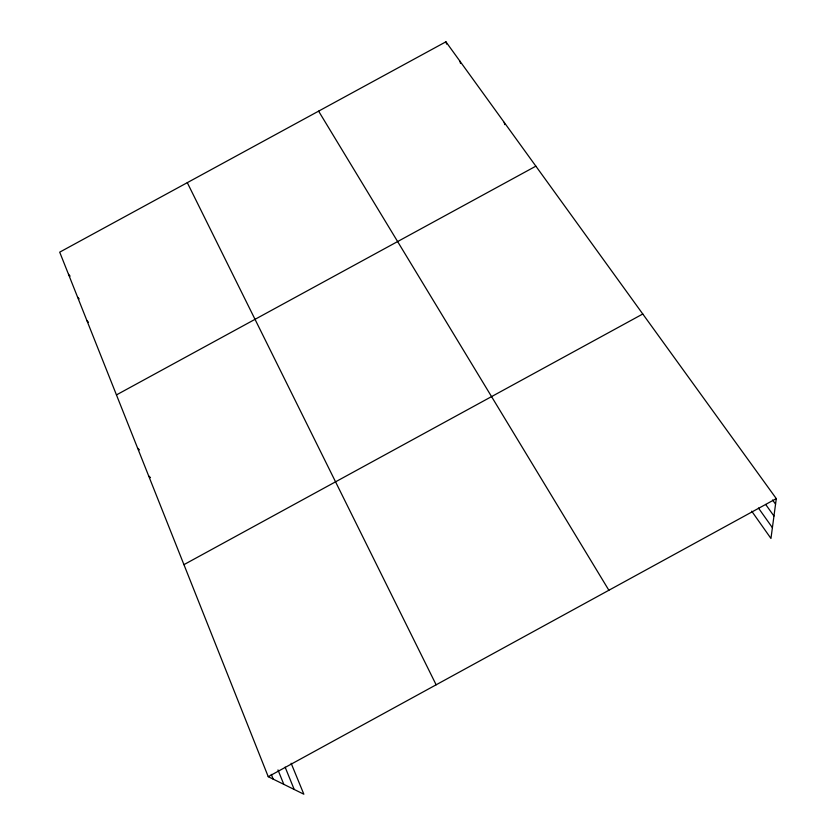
<?xml version="1.0" encoding="UTF-8"?>
<svg xmlns="http://www.w3.org/2000/svg" width="836" height="836" viewBox="0 0 836 836"><rect width="100%" height="100%" fill="white"/><g stroke="black" fill="none" stroke-linecap="round" stroke-linejoin="round"><path stroke-width="1.25" d="M291.137 763.258L303.844 794.2L268.241 776.696L59.701 252.159L445.922 41.8L776.299 498.622L770.959 538.457L751.71 511.172M183.941 564.645L642.779 314.002M268.241 776.696L776.299 498.622M116.455 394.905L535.866 166.165M148.672 475.945L150.48 477.617M137.616 448.127L139.434 449.862M86.902 320.575L88.48 322.278M77.591 297.146L79.169 298.891M68.531 274.354L70.109 276.12M772.558 500.001L775.557 504.15M765.682 504.453L773.958 516.031M758.461 508.048L772.401 527.683M318.61 111.146L608.88 590.258M187.295 182.666L436.141 684.799M285.118 767.124L294.209 789.466M277.98 769.925L283.801 784.346M271.282 774.366L273.184 779.131M445.922 41.8L446.57 44.109M459.915 61.143L460.521 63.431M504.212 122.401L504.735 124.627"/></g></svg>
